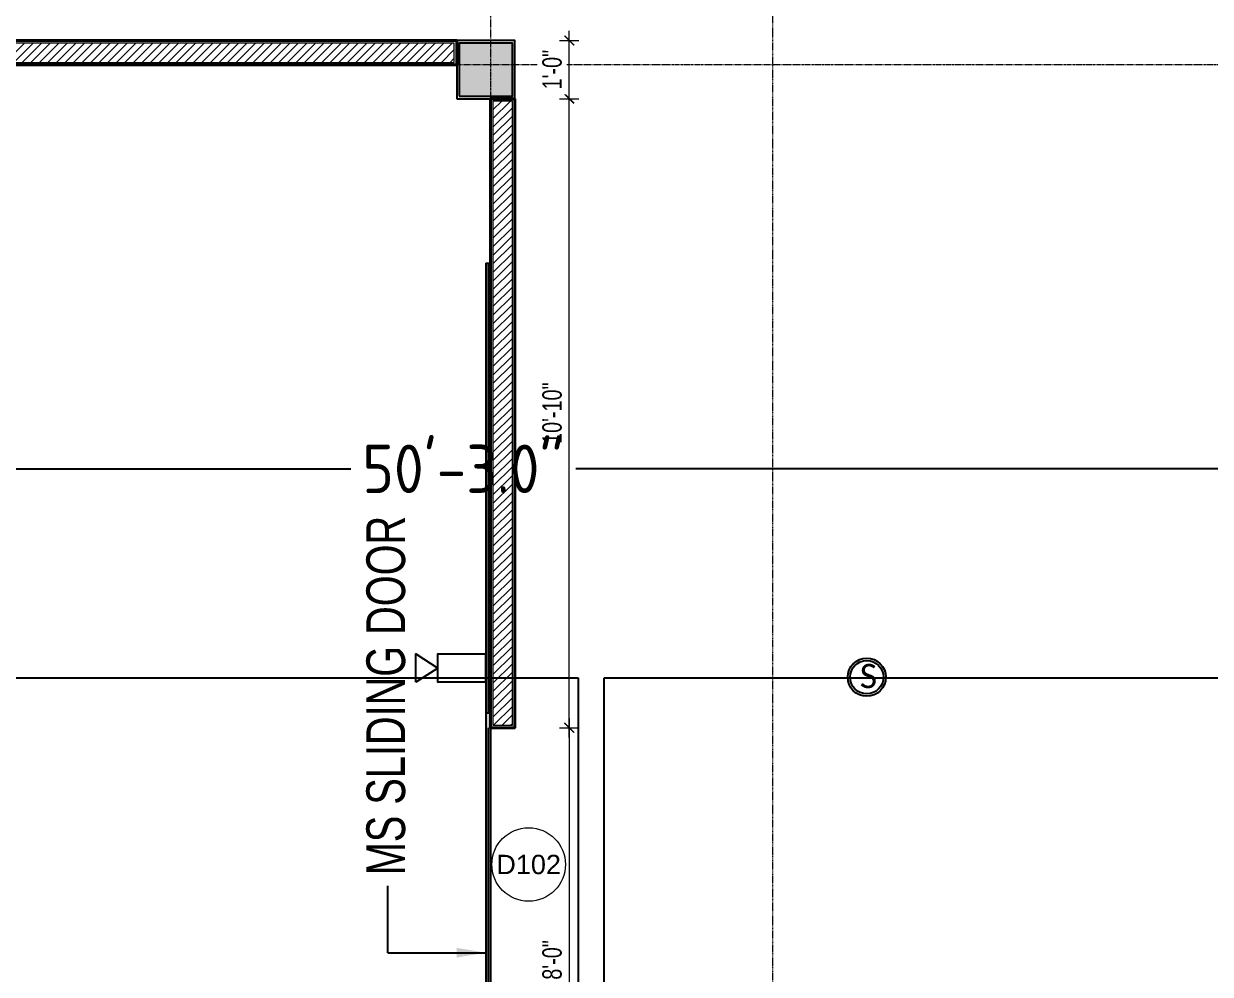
# Model space of a CAD drawing. Header units: inches. Extents: x 735 to 7643, y 526 to 1733.
# Drawn here: x 4840.9 to 5086.1, y 1031.1 to 1227.6 of the extents above; entities that cross this region are included whole.
import ezdxf
from ezdxf.enums import TextEntityAlignment as Align

# ---------------------------------------------------------------- set-up
doc = ezdxf.new("R2010")
doc.units = ezdxf.units.IN
doc.header["$MEASUREMENT"] = 0
doc.linetypes.add('ACAD_ISO12W100', pattern=[21, 12, -3, 0, -3, 0, -3])
doc.linetypes.add('PHANTOMX2', pattern=[5, 2.5, -0.5, 0.5, -0.5, 0.5, -0.5])
for name, color, linetype in [('COLLUM', 1, 'Continuous'), ('FREE-TEXT', 7, 'Continuous'), ('HATCH', 8, 'Continuous'), ('horn & strobe', 1, 'Continuous'), ('smoke detector', 1, 'Continuous'), ('Text', 7, 'Continuous'), ('zone wiring', 5, 'Continuous')]:
    doc.layers.add(name, color=color, linetype=linetype)
for name, color, linetype, lineweight in [('Dimension', 22, 'Continuous', 13), ('DOOR', 115, 'Continuous', 15), ('Door & Window Dim', 5, 'Continuous', 15), ('Elevation Marker', 252, 'Continuous', 15), ('grid', 9, 'Continuous', 13), ('I-DOOR-IDEN-N', 7, 'Continuous', 15), ('wall 05', 3, 'Continuous', 40)]:
    doc.layers.add(name, color=color, linetype=linetype, lineweight=lineweight)
doc.styles.add('Arial', font='arial.ttf')
doc.styles.get("Standard").update_dxf_attribs({"font": 'isocp3.shx'})
doc.styles.add('Swiss721', font='swisscl.ttf')
doc.dimstyles.new('DIM08', dxfattribs={"dimtxt": 8, "dimasz": 4, "dimexe": 4, "dimexo": 0, "dimgap": 3, "dimtad": 1, "dimdec": 1, "dimzin": 3, "dimdsep": 46, "dimlunit": 4, "dimtxsty": 'Swiss721', "dimblk": 'ARCHTICK', "dimcen": 0, "dimdle": 4, "dimclrd": 256, "dimclre": 256, "dimclrt": 256, "dimadec": 0, "dimazin": 0, "dimtfac": 1, "dimtdec": 1, "dimtofl": 0, "dimtmove": 0, "dimatfit": 3, "dimldrblk": 'ARCHTICK', "dimfxl": 4, "dimfxlon": 1, "dimtfill": 1, "dimtolj": 1, "dimtzin": 0, "dimlwd": 9, "dimlwe": 9, "dimarcsym": 0})
doc.dimstyles.get("Standard").update_dxf_attribs({"dimtxt": 2, "dimasz": 3, "dimexe": 2, "dimexo": 2, "dimgap": 1, "dimtad": 0, "dimtih": 1, "dimtoh": 1, "dimdec": 1, "dimzin": 0, "dimdsep": 46, "dimtxsty": 'Standard', "dimcen": 0, "dimclrd": 256, "dimclre": 256, "dimclrt": 256, "dimadec": 1, "dimazin": 0, "dimtfac": 1, "dimtdec": 1, "dimtofl": 0, "dimtmove": 0, "dimatfit": 3, "dimfxl": 1, "dimtolj": 1, "dimtzin": 0, "dimlwd": -1, "dimlwe": -1, "dimarcsym": 0})

# ---------------------------------------------------------------- blocks, each defined once
blk = doc.blocks.new('_ArchTick')
at = {"color": 0, "linetype": 'ByBlock', "const_width": 0.15}
blk.add_lwpolyline([(-0.5, -0.5), (0.5, 0.5)], dxfattribs=at)
blk = doc.blocks.new('*D400')
at = {"layer": 'Defpoints', "color": 0, "transparency": 16777216}
for p in [(4942.357178745704, 1082.084824932652), (4942.357178745704, 986.0848249326227), (4953.629392159201, 986.0848249326227)]:
    blk.add_point(p, dxfattribs=at)
at = {"layer": 'Door & Window Dim', "lineweight": 9, "transparency": 16777216}
for p, q in [((4953.629392159201, 1084.084824932652), (4953.629392159201, 984.0848249326227)), ((4951.629392159201, 1082.084824932652), (4955.629392159201, 1082.084824932652)), ((4951.629392159201, 986.0848249326227), (4955.629392159201, 986.0848249326227))]:
    blk.add_line(p, q, dxfattribs=at)
at = {"layer": 'Door & Window Dim', "lineweight": 9, "transparency": 16777216, "xscale": 2, "yscale": 2, "zscale": 2}
for p, rotation in [((4953.629392159201, 1082.084824932652), 90), ((4953.629392159201, 986.0848249326227), 270)]:
    blk.add_blockref('_ArchTick', p, dxfattribs=dict(at, rotation=rotation))
at = {"layer": 'Door & Window Dim', "transparency": 16777216, "insert": (4950.080899367588, 1034.084824932638), "char_height": 4, "attachment_point": 5, "rotation": 90, "style": 'Swiss721', "bg_fill": 3, "box_fill_scale": 1.25, "bg_fill_color": 256, "bg_fill_true_color": 13158600, "bg_fill_transparency": 0}
blk.add_mtext('\\A1;8\'-0"', dxfattribs=at)
blk = doc.blocks.new('*D481')
at = {"layer": 'Defpoints', "color": 0, "transparency": 16777216}
for p in [(4942.357178745762, 1212.08482493271), (4953.629392159201, 1212.08482493271), (4942.357178745704, 1082.084824932652)]:
    blk.add_point(p, dxfattribs=at)
at = {"layer": 'Dimension', "lineweight": 9, "transparency": 16777216}
for p, q in [((4953.629392159201, 1080.084824932652), (4953.629392159201, 1214.08482493271)), ((4951.629392159201, 1212.08482493271), (4955.629392159201, 1212.08482493271)), ((4951.629392159201, 1082.084824932652), (4955.629392159201, 1082.084824932652))]:
    blk.add_line(p, q, dxfattribs=at)
at = {"layer": 'Dimension', "lineweight": 9, "transparency": 16777216, "xscale": 2, "yscale": 2, "zscale": 2}
for p, rotation in [((4953.629392159201, 1212.08482493271), 90), ((4953.629392159201, 1082.084824932652), 270)]:
    blk.add_blockref('_ArchTick', p, dxfattribs=dict(at, rotation=rotation))
at = {"layer": 'Dimension', "transparency": 16777216, "insert": (4950.080899367588, 1147.084824932682), "char_height": 4, "attachment_point": 5, "rotation": 90, "style": 'Swiss721', "bg_fill": 3, "box_fill_scale": 1.25, "bg_fill_color": 256, "bg_fill_true_color": 13158600, "bg_fill_transparency": 0}
blk.add_mtext('\\A1;10\'-10"', dxfattribs=at)
blk = doc.blocks.new('*D482')
at = {"layer": 'Defpoints', "color": 0, "transparency": 16777216}
for p in [(4942.357178745762, 1224.084824932681), (4942.357178745762, 1212.08482493271)]:
    blk.add_point(p, dxfattribs=at)
at = {"layer": 'Dimension', "lineweight": 9, "transparency": 16777216}
for p, q in [((4953.629392159201, 1210.08482493271), (4953.629392159201, 1226.084824932681)), ((4951.629392159201, 1224.084824932681), (4955.629392159201, 1224.084824932681)), ((4951.629392159201, 1212.08482493271), (4955.629392159201, 1212.08482493271))]:
    blk.add_line(p, q, dxfattribs=at)
at = {"layer": 'Dimension', "lineweight": 9, "transparency": 16777216, "xscale": 2, "yscale": 2, "zscale": 2}
for p, rotation in [((4953.629392159201, 1224.084824932681), 90), ((4953.629392159201, 1212.08482493271), 270)]:
    blk.add_blockref('_ArchTick', p, dxfattribs=dict(at, rotation=rotation))
at = {"layer": 'Dimension', "transparency": 16777216, "insert": (4950.080899367588, 1218.084824932696), "char_height": 4, "attachment_point": 5, "rotation": 90, "style": 'Swiss721', "bg_fill": 3, "box_fill_scale": 1.25, "bg_fill_color": 256, "bg_fill_true_color": 13158600, "bg_fill_transparency": 0}
blk.add_mtext('\\A1;1\'-0"', dxfattribs=at)
at = {"layer": 'Defpoints', "color": 0, "transparency": 16777216}
blk.add_point((4953.629392159201, 1224.084824932681), dxfattribs=at)
blk = doc.blocks.new('*D483')
at = {"layer": 'Defpoints', "color": 0, "transparency": 16777216}
for p in [(4930.357178745762, 1224.084824932681), (4942.357178745762, 1224.084824932681)]:
    blk.add_point(p, dxfattribs=at)
at = {"layer": 'Dimension', "lineweight": 9, "transparency": 16777216}
for p, q in [((4930.357178745762, 1229.291264373634), (4930.357178745762, 1233.291264373634)), ((4942.357178745762, 1229.291264373634), (4942.357178745762, 1233.291264373634)), ((4944.357178745762, 1231.291264373634), (4928.357178745762, 1231.291264373634))]:
    blk.add_line(p, q, dxfattribs=at)
at = {"layer": 'Dimension', "lineweight": 9, "transparency": 16777216, "xscale": 2, "yscale": 2, "zscale": 2, "rotation": 180}
blk.add_blockref('_ArchTick', (4930.357178745762, 1231.291264373634), dxfattribs=at)
at = {"layer": 'Dimension', "lineweight": 9, "transparency": 16777216, "xscale": 2, "yscale": 2, "zscale": 2}
blk.add_blockref('_ArchTick', (4942.357178745762, 1231.291264373634), dxfattribs=at)
at = {"layer": 'Dimension', "transparency": 16777216, "insert": (4936.357178745762, 1234.839757165247), "char_height": 4, "attachment_point": 5, "style": 'Swiss721', "bg_fill": 3, "box_fill_scale": 1.25, "bg_fill_color": 256, "bg_fill_true_color": 13158600, "bg_fill_transparency": 0}
blk.add_mtext('\\A1;1\'-0"', dxfattribs=at)
at = {"layer": 'Defpoints', "color": 0, "transparency": 16777216}
blk.add_point((4930.357178745762, 1231.291264373634), dxfattribs=at)
blk = doc.blocks.new('*D484')
at = {"layer": 'Defpoints', "color": 0, "transparency": 16777216}
for p in [(4704.357178745646, 1231.291264373634), (4704.357178745646, 1224.084824932681), (4930.357178745762, 1224.084824932681)]:
    blk.add_point(p, dxfattribs=at)
at = {"layer": 'Dimension', "lineweight": 9, "transparency": 16777216}
for p, q in [((4704.357178745646, 1229.291264373634), (4704.357178745646, 1233.291264373634)), ((4930.357178745762, 1229.291264373634), (4930.357178745762, 1233.291264373634)), ((4932.357178745762, 1231.291264373634), (4702.357178745646, 1231.291264373634))]:
    blk.add_line(p, q, dxfattribs=at)
at = {"layer": 'Dimension', "lineweight": 9, "transparency": 16777216, "xscale": 2, "yscale": 2, "zscale": 2, "rotation": 180}
blk.add_blockref('_ArchTick', (4704.357178745646, 1231.291264373634), dxfattribs=at)
at = {"layer": 'Dimension', "lineweight": 9, "transparency": 16777216, "xscale": 2, "yscale": 2, "zscale": 2}
blk.add_blockref('_ArchTick', (4930.357178745762, 1231.291264373634), dxfattribs=at)
at = {"layer": 'Dimension', "transparency": 16777216, "insert": (4817.357178745704, 1234.839757165247), "char_height": 4, "attachment_point": 5, "style": 'Swiss721', "bg_fill": 3, "box_fill_scale": 1.25, "bg_fill_color": 256, "bg_fill_true_color": 13158600, "bg_fill_transparency": 0}
blk.add_mtext('\\A1;18\'-10"', dxfattribs=at)
blk = doc.blocks.new('wall&door')
at = {"color": 0, "linetype": 'ByBlock', "lineweight": -2}
blk.add_circle((0, 0), 3.038638923750113, dxfattribs=at)
at = {"color": 0, "linetype": 'ByBlock', "lineweight": -2, "ltscale": 25.4, "style": 'Arial'}
blk.add_attdef('PT1', text='', height=1.6, dxfattribs=at).set_placement((0, 0), align=Align.MIDDLE_CENTER)
blk = doc.blocks.new('smoke detector')
at = {"layer": 'smoke detector'}
for radius in [3.951480490617541, 3.451480490617541]:
    blk.add_circle((331.6220554691445, 4109.643870445783), radius, dxfattribs=at)
at = {"layer": 'smoke detector', "insert": (330.1712278789892, 4112.384083878864), "char_height": 5, "attachment_point": 1}
blk.add_mtext_dynamic_manual_height_columns('{\\fCalibri|b0|i0|c0|p34;S}', width=5, gutter_width=1, heights=[0], dxfattribs=at)
blk = doc.blocks.new('horn with strobe')
at = {"layer": 'horn & strobe', "color": 1}
for points in [[(-391.0211077422409, 4158.595783776486), (-381.1268895458306, 4158.595783776486), (-381.1268895458306, 4152.713908937923), (-391.0211077422409, 4152.713908937923)], [(-376.5880202199769, 4158.595783776486), (-376.5880202199769, 4152.713908937923), (-381.1268895458306, 4155.654846357205)]]:
    blk.add_lwpolyline(points, close=True, dxfattribs=at)
blk = doc.blocks.new('*D509')
at = {"layer": 'Defpoints', "color": 0, "transparency": 16777216}
for p in [(5233.203871452752, 1135.584824932463), (5233.203871452752, 1104.740765475273), (4630.249957309006, 1102.469092853416)]:
    blk.add_point(p, dxfattribs=at)
at = {"layer": 'FREE-TEXT', "transparency": 16777216}
for p, q in [((4630.249957309006, 1104.469092853416), (4630.249957309006, 1137.584824932463)), ((4633.249957309006, 1135.584824932463), (4908.476914380879, 1135.584824932463)), ((5230.203871452752, 1135.584824932463), (4954.976914380879, 1135.584824932463)), ((5233.203871452752, 1106.740765475273), (5233.203871452752, 1137.584824932463))]:
    blk.add_line(p, q, dxfattribs=at)
for points in [[(4633.249957309006, 1136.084824932463), (4633.249957309006, 1135.084824932463), (4630.249957309006, 1135.584824932463)], [(5230.203871452752, 1136.084824932463), (5230.203871452752, 1135.084824932463), (5233.203871452752, 1135.584824932463)]]:
    blk.add_solid(points, dxfattribs=at)
at = {"layer": 'FREE-TEXT', "transparency": 16777216, "insert": (4931.726914380879, 1135.584824932463), "char_height": 10, "attachment_point": 5}
blk.add_mtext('\\A1;50\'-3.0"', dxfattribs=at)

msp = doc.modelspace()

# ---------------------------------------------------------------- hatches: boundary and pattern name
at = {"layer": 'DOOR', "lineweight": 25}
h = msp.add_hatch(color=256, dxfattribs=at)
h.dxf.hatch_style = 1
h.paths.add_polyline_path([(4936.357178745762, 986.0848249326518), (4936.857178745762, 986.0848249326518), (4936.85717874582, 1085.084824932681), (4936.35717874582, 1085.084824932681)])
h.paths.add_polyline_path([(4936.857178745762, 986.0848249326518), (4937.357178745762, 986.0848249326518), (4937.35717874582, 1085.084824932681), (4936.85717874582, 1085.084824932681)])
at = {"layer": 'HATCH', "lineweight": 0}
h = msp.add_hatch(dxfattribs=at)
h.set_pattern_fill('ANSI31', color=256, scale=10, style=0)
h.set_pattern_definition([(45, (-407953.1580368365, -239425.4894394723), (-0.8838834764831843, 0.8838834764831844), [])])
h.paths.add_polyline_path([(4929.857178745762, 1223.58482493271), (4704.857178745704, 1223.584824932652), (4704.857178745646, 1219.584824932652), (4929.857178745704, 1219.584824932681)])
h.paths.add_polyline_path([(4696.857178745646, 1333.58482493271), (4692.857178745646, 1333.584824932681), (4692.857178745762, 1296.584824932681), (4696.857178745588, 1296.584824932681), (4864.857178745646, 1296.584824932739), (4864.857178745646, 1300.58482493271), (4696.857178745588, 1300.584824932681)])
h.paths.add_polyline_path([(4696.857178745675, 1226.58482493271), (4696.857178745588, 1224.584824932681)])
h.paths.add_polyline_path([(4696.857178745762, 1211.58482493271), (4692.857178745704, 1211.584824932681), (4692.857178745646, 1188.584824932681), (4696.85717874582, 1188.584824932681)])
h.paths.add_polyline_path([(4994.857178745646, 1369.58482493271), (4941.857178745704, 1369.58482493271), (4941.857178745762, 1441.58482493271), (4937.857178745704, 1441.58482493271), (4937.857178745762, 1369.584824932739), (4864.857178745588, 1369.58482493271), (4864.857178745704, 1418.58482493271), (4860.857178745704, 1418.58482493271), (4860.857178745646, 1346.58482493271), (4864.857178745646, 1346.584824932739), (4864.857178745704, 1365.58482493271), (4994.857178745646, 1365.58482493271)])
h.paths.add_polyline_path([(5050.857178745704, 1453.584824932681), (4999.357178745646, 1453.584824932652), (4999.357178745704, 1449.584824932681), (5025.857178745646, 1449.584824932681), (5025.857178745646, 1365.584824932681), (5071.857178745762, 1365.584824932681), (5071.857178745646, 1369.584824932652), (5029.857178745588, 1369.58482493271), (5029.857178745704, 1449.58482493271), (5050.857178745704, 1449.584824932681)])
h.paths.add_polyline_path([(5291.857178745646, 1320.084824932681), (5287.857178745762, 1320.08482493271), (5287.857178745704, 1268.584824932681), (5102.857178745529, 1268.58482493271), (5102.857178745413, 1224.58482493271), (5106.857178745646, 1224.584824932681), (5106.857178745588, 1264.58482493271), (5287.857178745762, 1264.584824932623), (5287.857178745704, 1224.58482493271), (5291.857178745646, 1224.58482493271)])
h.paths.add_polyline_path([(5167.857178745529, 1453.584824932681), (5114.857178745646, 1453.584824932652), (5114.857178745704, 1449.584824932652), (5167.857178745471, 1449.584824932623)])
h.paths.add_polyline_path([(4968.357178745762, 1453.584824932681), (4942.857178745704, 1453.584824932681), (4942.857178745704, 1449.584824932681), (4968.357178745704, 1449.584824932681)])
h.paths.add_polyline_path([(4882.357178745762, 1453.584824932652), (4820.337178745744, 1453.584824932652), (4820.337178745744, 1449.584824932652), (4882.35717874582, 1449.584824932681)])
h.paths.add_polyline_path([(4929.85717874582, 1453.584824932681), (4913.35717874582, 1453.58482493271), (4913.357178745762, 1449.58482493271), (4929.85717874582, 1449.584824932681)])
h.paths.add_polyline_path([(5291.857178745646, 1441.58482493271), (5287.857178745762, 1441.584824932681), (5287.857178745646, 1393.084824932681), (5291.857178745646, 1393.084824932652)])
h.paths.add_polyline_path([(5279.857178745646, 1449.58482493271), (5279.857178745646, 1453.584824932681), (5240.857178745471, 1453.584824932681), (5240.857178745588, 1449.584824932681)])
h.paths.add_polyline_path([(4696.857178745646, 1441.584824932652), (4692.857178745762, 1441.58482493271), (4692.857178745762, 1406.58482493271), (4696.857178745704, 1406.584824932652)])
h.paths.add_polyline_path([(4704.857178745704, 1453.584824932681), (4704.857178745704, 1449.584824932623), (4747.337178745685, 1449.584824932594), (4747.337178745802, 1453.584824932681)])

# ---------------------------------------------------------------- linework, layer by layer
at = {"layer": 'COLLUM'}
msp.add_lwpolyline([(4930.357178745762, 1212.08482493271), (4942.357178745762, 1212.08482493271), (4942.357178745762, 1224.084824932681), (4930.357178745762, 1224.084824932681)], close=True, dxfattribs=at)
at = {"layer": 'DOOR', "lineweight": 25}
for p, q in [((4936.357178745937, 1178.084824932681), (4937.357178745937, 1178.084824932652)), ((4936.357178745879, 1178.084824932652), (4936.357178745762, 1085.084824932739)), ((4936.85717874582, 1178.084824932652), (4936.857178745762, 1085.084824932739)), ((4936.35717874582, 1085.084824932681), (4936.357178745762, 986.0848249326518)), ((4937.357178745937, 1085.084824932739), (4936.35717874582, 1085.084824932739)), ((4937.35717874582, 1085.084824932681), (4937.357178745762, 986.0848249326518)), ((4936.857178745704, 1082.084824932623), (4936.857178745762, 986.0848249326518))]:
    msp.add_line(p, q, dxfattribs=at)
at = {"layer": 'DOOR'}
msp.add_line((4936.35717874582, 1085.084824932681), (4937.35717874582, 1085.084824932681), dxfattribs=at)
at = {"layer": 'Elevation Marker', "linetype": 'ACAD_ISO12W100', "ltscale": 0.02}
msp.add_line((4995.656337264169, 911.7441636903677), (4995.656337264169, 1486.285687795345), dxfattribs=at)
at = {"layer": 'grid', "linetype": 'PHANTOMX2', "ltscale": 0.2}
for p, q in [((4937.357178745704, 1496.331288282847), (4937.357178745704, 945.7625828517776)), ((5339.233330171759, 1219.084824932739), (4648.234077833273, 1219.084824932739))]:
    msp.add_line(p, q, dxfattribs=at)
at = {"layer": 'HATCH', "lineweight": 0}
msp.add_lwpolyline([(4929.857178745762, 1223.58482493271), (4704.857178745704, 1223.584824932652), (4704.857178745646, 1219.584824932652), (4929.857178745704, 1219.584824932681)], close=True, dxfattribs=at)
at = {"layer": 'HATCH'}
msp.add_lwpolyline([(4930.857178745762, 1212.58482493271), (4941.857178745762, 1212.58482493271), (4941.857178745762, 1223.584824932681), (4930.857178745762, 1223.584824932681)], close=True, dxfattribs=at)
at = {"layer": 'Text'}
for q in [(4916.124768119538, 1049.384326639498), (4936.357178745791, 1035.584824932652)]:
    msp.add_line((4916.124768119538, 1035.58482493271), q, dxfattribs=at)
msp.add_solid([(4930.357178745762, 1036.584824932652), (4930.357178745762, 1034.584824932652), (4936.357178745762, 1035.584824932652)], dxfattribs=at)
at = {"layer": 'wall 05'}
msp.add_lwpolyline([(4930.357178745762, 1224.08482493271), (4704.357178745704, 1224.084824932652), (4704.357178745646, 1219.084824932652), (4930.357178745704, 1219.084824932681)], close=True, dxfattribs=at)
at = {"layer": 'zone wiring', "color": 30}
for p, q in [((4960.843614373562, 984.0848249326227), (4960.843614373562, 1092.388462861121)), ((4960.843614373562, 1092.388462861121), (5204.023339913515, 1092.388462861121))]:
    msp.add_line(p, q, dxfattribs=at)

# ---------------------------------------------------------------- block references
at = {"layer": 'FREE-TEXT', "rotation": 180}
msp.add_blockref('horn with strobe', (4545.324360013405, 5250.072067507772), dxfattribs=at)
at = {"layer": 'smoke detector'}
msp.add_blockref('smoke detector', (4683.477953642205, -3017.119973426973), dxfattribs=at)

# ---------------------------------------------------------------- texts
at = {"layer": 'Text', "style": 'Swiss721'}
msp.add_text('MS SLIDING DOOR', height=8, rotation=90, dxfattribs=at).set_placement((4915.69400016687, 1088.733896978461), align=Align.MIDDLE)

# ---------------------------------------------------------------- dimensions: what is measured, and where the dimension line sits
at = {"layer": 'Door & Window Dim'}
dim = msp.add_linear_dim(base=(4953.629392159201, 986.0848249326227), p1=(4942.357178745704, 1082.084824932652), p2=(4942.357178745704, 986.0848249326227), angle=90, dimstyle='DIM08', override={"dimscale": 0.5, "dimarcsym": 2}, dxfattribs=at)
dim.commit()
dim.dimension.update_dxf_attribs({"geometry": '*D400', "text_midpoint": (4950.080899367588, 1034.084824932638)})

# ---------------------------------------------------------------- next in the draw order: hatches: boundary and pattern name
at = {"layer": 'HATCH'}
h = msp.add_hatch(dxfattribs=at)
h.set_pattern_fill('AR-CONC', color=256, scale=0.75, style=0)
h.set_pattern_definition([(49.99999999999999, (-407953.1580368365, -239425.4894394723), (5.379451369505651, -0.4706410123694633), [0.5625, -6.1875]), (355, (-407953.1580368365, -239425.4894394723), (-1.0406350020975, 5.641441002750089), [0.45, -4.949999999999999]), (100.4514, (-407952.7097492365, -239425.5286595223), (4.338820362855162, 5.170796565457152), [0.4780514249999994, -5.258565839999988]), (46.18420000000002, (-407953.1580368365, -239423.9894394723), (8.004307864692333, -1.241392607467636), [0.8437499999999991, -9.281249999999986]), (96.6356, (-407952.491011249, -239424.0928892748), (7.009970291615275, 7.305884031753314), [0.71707716, -7.887847499999999]), (351.1842, (-407953.1580368365, -239423.9894394723), (7.009964588502203, 7.305889506939934), [0.675, -7.425000000000001]), (21, (-407952.4080368365, -239424.3644394723), (4.476802890888463, -3.019641679990041), [0.5625, -6.1875]), (326.0000000000001, (-407952.4080368365, -239424.3644394723), (1.824864989411863, 5.438625337851398), [0.45, -4.949999999999999]), (71.4514, (-407952.034970089, -239424.6160765173), (6.301669714361175, 2.418978725324643), [0.4780514250000001, -5.258565839999999]), (37.50000000000001, (-407953.1580368365, -239425.4894394723), (0.09119891487968002, 2.496703903734836), [0, -4.89, 0, -5.025, 0, -4.96875]), (7.499999999999999, (-407953.1580368365, -239425.4894394723), (1.973021530816115, 2.958087839117702), [0, -2.865, 0, -4.7775, 0, -1.89375]), (327.5, (-407954.8305368365, -239425.4894394723), (4.003668271293068, -0.1691615380078485), [0, -1.875, 0, -5.85, 0, -7.762499999999999]), (317.5, (-407955.5805368365, -239425.4894394723), (4.373896270067897, 0.7507873674923823), [0, -2.4375, 0, -3.885, 0, -5.512499999999999])])
h.paths.add_polyline_path([(4930.857178745762, 974.5848249326809), (4941.857178745704, 974.5848249326809), (4941.857178745704, 985.5848249326518), (4930.857178745762, 985.5848249326518)])
h.paths.add_polyline_path([(4930.857178745762, 1212.58482493271), (4941.857178745762, 1212.58482493271), (4941.857178745762, 1223.584824932681), (4930.857178745762, 1223.584824932681)])
h.paths.add_polyline_path([(4692.857178745646, 1212.58482493271), (4703.857178745646, 1212.58482493271), (4703.857178745646, 1223.584824932681), (4692.857178745646, 1223.584824932681)])
h.paths.add_polyline_path([(4692.857178745704, 974.5848249326809), (4703.857178745762, 974.5848249326809), (4703.857178745762, 985.5848249326227), (4692.857178745704, 985.5848249326227)])
at = {"layer": 'HATCH', "lineweight": 0}
h = msp.add_hatch(dxfattribs=at)
h.set_pattern_fill('ANSI31', color=256, scale=10, style=0)
h.set_pattern_definition([(45, (-141572.9322299814, -170346.7536048552), (-0.8838834764831843, 0.8838834764831844), [])])
h.paths.add_polyline_path([(4941.857178745704, 1211.58482493271), (4937.857178745937, 1211.58482493271), (4937.85717874582, 1082.584824932594), (4941.857178745704, 1082.584824932623)])

# ---------------------------------------------------------------- next in the draw order: linework, layer by layer
msp.add_lwpolyline([(4941.857178745704, 1211.58482493271), (4937.857178745937, 1211.58482493271), (4937.85717874582, 1082.584824932594), (4941.857178745704, 1082.584824932623)], close=True, dxfattribs=at)
at = {"layer": 'wall 05'}
msp.add_lwpolyline([(4942.357178745704, 1212.08482493271), (4937.357178745937, 1212.08482493271), (4937.35717874582, 1082.084824932594), (4942.357178745704, 1082.084824932623)], close=True, dxfattribs=at)

# ---------------------------------------------------------------- next in the draw order: block references
at = {"layer": 'I-DOOR-IDEN-N'}
ref = msp.add_blockref('wall&door', (4945.228900262853, 1053.816246803268), dxfattribs=dict(at, xscale=2.5, yscale=2.5, zscale=2.5))
ref.add_attrib('PT1', 'D102', dxfattribs={"layer": '0', "color": 7, "linetype": 'ByBlock', "lineweight": -2, "ltscale": 25.4, "height": 4, "style": 'Arial'}).set_placement((4945.228900262853, 1053.816246803268), align=Align.MIDDLE_CENTER)

# ---------------------------------------------------------------- next in the draw order: dimensions: what is measured, and where the dimension line sits
at = {"layer": 'Dimension'}
dim = msp.add_linear_dim(base=(4953.629392159201, 1212.08482493271), p1=(4942.357178745704, 1082.084824932652), p2=(4942.357178745762, 1212.08482493271), angle=90, dimstyle='DIM08', override={"dimscale": 0.5, "dimarcsym": 2}, dxfattribs=at)
dim.commit()
dim.dimension.update_dxf_attribs({"geometry": '*D481', "text_midpoint": (4950.080899367588, 1147.084824932682)})

# ---------------------------------------------------------------- next in the draw order: linework, layer by layer
at = {"layer": 'zone wiring', "color": 30}
for p, q in [((4642.362400447237, 1092.388462861121), (4955.431082142806, 1092.388462861121)), ((4955.431082142806, 1092.388462861121), (4955.431082142806, 984.0848249326227))]:
    msp.add_line(p, q, dxfattribs=at)

# ---------------------------------------------------------------- next in the draw order: dimensions: what is measured, and where the dimension line sits
at = {"layer": 'Dimension'}
dim = msp.add_linear_dim(base=(4953.629392159201, 1224.084824932681), p1=(4942.357178745762, 1212.08482493271), p2=(4942.357178745762, 1224.084824932681), angle=90, dimstyle='DIM08', override={"dimscale": 0.5, "dimarcsym": 2}, dxfattribs=at)
dim.commit()
dim.dimension.update_dxf_attribs({"geometry": '*D482', "text_midpoint": (4950.080899367588, 1218.084824932696)})
at = {"layer": 'FREE-TEXT'}
dim = msp.add_linear_dim(base=(5233.203871452752, 1135.584824932463), p1=(4630.249957309006, 1102.469092853416), p2=(5233.203871452752, 1104.740765475273), dimstyle='Standard', override={"dimtxt": 10, "dimtih": 0, "dimtoh": 0, "dimlunit": 3}, dxfattribs=at)
dim.commit()
dim.dimension.update_dxf_attribs({"geometry": '*D509', "text_midpoint": (4931.726914380879, 1135.584824932463)})

# ---------------------------------------------------------------- next in the draw order: dimensions: what is measured, and where the dimension line sits
at = {"layer": 'Dimension'}
dim = msp.add_linear_dim(base=(4930.357178745762, 1231.291264373634), p1=(4942.357178745762, 1224.084824932681), p2=(4930.357178745762, 1224.084824932681), dimstyle='DIM08', override={"dimscale": 0.5, "dimarcsym": 2}, dxfattribs=at)
dim.commit()
dim.dimension.update_dxf_attribs({"geometry": '*D483', "text_midpoint": (4936.357178745762, 1234.839757165247)})

# ---------------------------------------------------------------- next in the draw order: dimensions: what is measured, and where the dimension line sits
dim = msp.add_linear_dim(base=(4704.357178745646, 1231.291264373634), p1=(4930.357178745762, 1224.084824932681), p2=(4704.357178745646, 1224.084824932681), dimstyle='DIM08', override={"dimscale": 0.5, "dimarcsym": 2}, dxfattribs=at)
dim.commit()
dim.dimension.update_dxf_attribs({"geometry": '*D484', "text_midpoint": (4817.357178745704, 1234.839757165247)})

doc.saveas('drawing.dxf')
